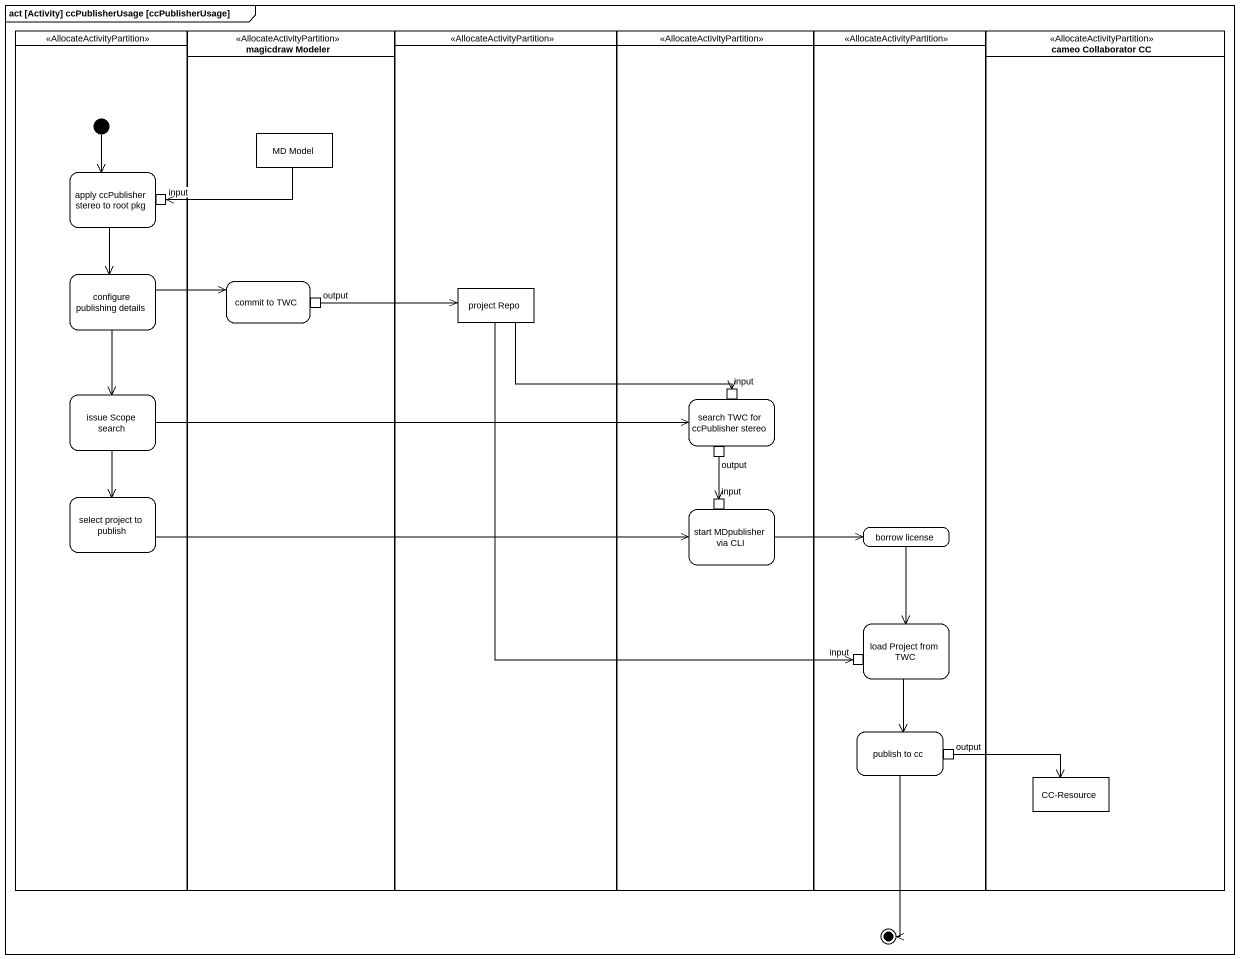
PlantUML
@startuml
mainframe act [Activity] ccPublisherUsage [ccPublisherUsage]
hide empty description
state " " as lane1 <<AllocateActivityPartition>> {
  state "apply ccPublisher stereo to root pkg" as apply_ccPublisher_stereo_to {
    state input <<inputPin>>
  }
  state "configure publishing details" as configure_publishing_details
  state "issue Scope search" as issue_Scope_search
  state "select project to publish" as select_project_to_publish
  [*] --> apply_ccPublisher_stereo_to
}
state "magicdraw Modeler" as magicdraw_Modeler <<AllocateActivityPartition>> {
  state "MD Model" as MD_Model <<object>>
  state "commit to TWC" as commit_to_TWC {
    state output <<outputPin>>
  }
}
state " " as lane2 <<AllocateActivityPartition>> {
  state "project Repo" as project_Repo <<object>>
}
state " " as lane3 <<AllocateActivityPartition>> {
  state "search TWC for ccPublisher stereo" as search_TWC_for_ccPublisher {
    state "input" as input_2 <<inputPin>>
    state "output" as output_2 <<outputPin>>
  }
  state "start MDpublisher via CLI" as start_MDpublisher_via_CLI {
    state "input" as input_3 <<inputPin>>
  }
}
state " " as lane4 <<AllocateActivityPartition>> {
  state "borrow license" as borrow_license
  state "load Project from TWC" as load_Project_from_TWC {
    state "input" as input_4 <<inputPin>>
  }
  state "publish to cc" as publish_to_cc {
    state "output" as output_3 <<outputPin>>
  }
}
state "cameo Collaborator CC" as cameo_Collaborator_CC <<AllocateActivityPartition>> {
  state "CC-Resource" as CC_Resource <<object>>
}
state final1 <<end>>
MD_Model -left-> input
apply_ccPublisher_stereo_to --> configure_publishing_details
configure_publishing_details -right-> commit_to_TWC
configure_publishing_details --> issue_Scope_search
output -right-> project_Repo
project_Repo -right-> input_2
project_Repo --> input_4
issue_Scope_search -right-> search_TWC_for_ccPublisher
issue_Scope_search --> select_project_to_publish
output_2 --> input_3
select_project_to_publish -right-> start_MDpublisher_via_CLI
start_MDpublisher_via_CLI -right-> borrow_license
borrow_license --> load_Project_from_TWC
load_Project_from_TWC --> publish_to_cc
publish_to_cc --> final1
output_3 -right-> CC_Resource
@enduml
